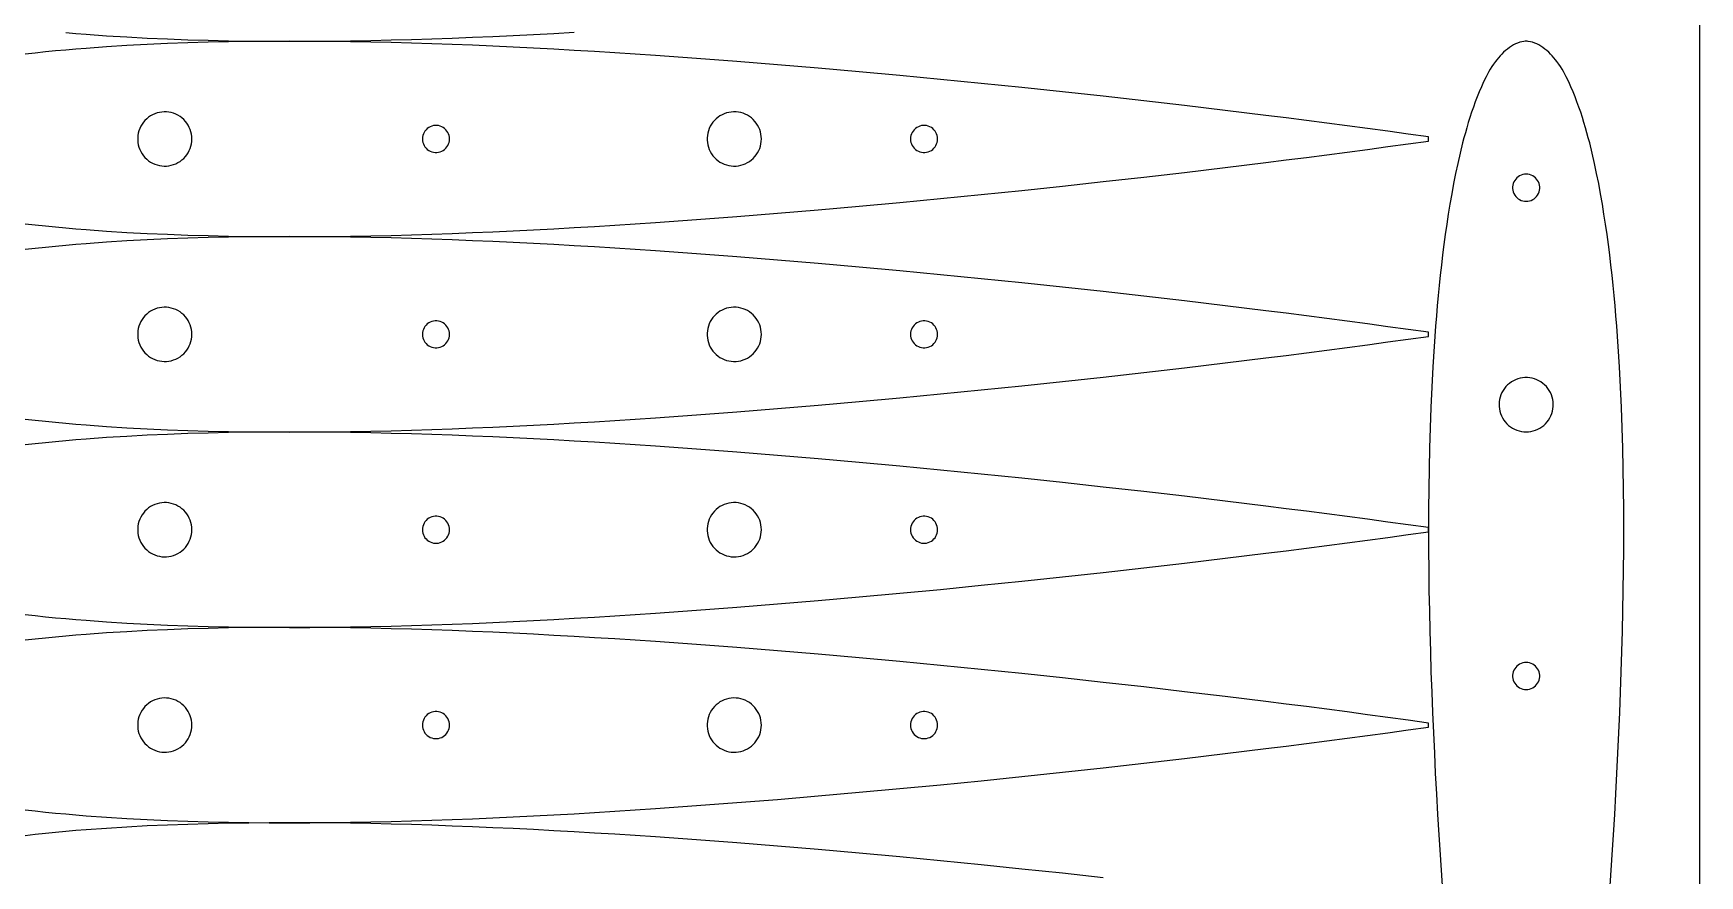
# Model space of a CAD drawing. Extents: x 0 to 1250, y 0 to 2500.
# Drawn here: x 942.8 to 1250, y 170.3 to 325.6 of the extents above; entities that cross this region are included whole.
import ezdxf

# ---------------------------------------------------------------- set-up
doc = ezdxf.new("R2010")
doc.units = 0
doc.layers.get('0').update_dxf_attribs({"linetype": 'CONTINUOUS', "lineweight": 25})

msp = doc.modelspace()

# ---------------------------------------------------------------- linework, layer by layer
for points in [[(0, 0), (1250, 0), (1250, 2500), (0, 2500)], [(972, 306.122), (971.98, 306.564), (971.922, 307.003), (971.825, 307.434), (971.69, 307.856), (971.519, 308.263), (971.312, 308.654), (971.071, 309.025), (970.798, 309.374), (970.496, 309.697), (970.167, 309.992), (969.812, 310.257), (969.436, 310.489), (969.04, 310.687), (968.629, 310.85), (968.205, 310.975), (967.771, 311.063), (967.332, 311.111), (966.889, 311.121), (966.448, 311.092), (966.011, 311.024), (965.582, 310.917), (965.163, 310.773), (964.76, 310.592), (964.373, 310.377), (964.008, 310.128), (963.665, 309.848), (963.349, 309.539), (963.062, 309.203), (962.805, 308.843), (962.581, 308.461), (962.391, 308.061), (962.238, 307.646), (962.122, 307.22), (962.044, 306.784), (962.005, 306.344), (962.005, 305.901), (962.044, 305.461), (962.122, 305.025), (962.238, 304.598), (962.391, 304.184), (962.581, 303.784), (962.805, 303.402), (963.062, 303.042), (963.349, 302.706), (963.665, 302.397), (964.008, 302.117), (964.373, 301.868), (964.76, 301.652), (965.163, 301.472), (965.582, 301.328), (966.011, 301.221), (966.448, 301.153), (966.889, 301.124), (967.332, 301.133), (967.771, 301.182), (968.205, 301.27), (968.629, 301.395), (969.04, 301.558), (969.436, 301.756), (969.812, 301.988), (970.167, 302.253), (970.496, 302.548), (970.798, 302.871), (971.071, 303.219), (971.312, 303.591), (971.519, 303.982), (971.69, 304.389), (971.825, 304.81), (971.922, 305.242), (971.98, 305.68)], [(1077, 306.122), (1076.98, 306.564), (1076.92, 307.003), (1076.82, 307.434), (1076.69, 307.856), (1076.52, 308.263), (1076.31, 308.654), (1076.07, 309.025), (1075.8, 309.374), (1075.5, 309.697), (1075.17, 309.992), (1074.81, 310.257), (1074.44, 310.489), (1074.04, 310.687), (1073.63, 310.85), (1073.2, 310.975), (1072.77, 311.063), (1072.33, 311.111), (1071.89, 311.121), (1071.45, 311.092), (1071.01, 311.024), (1070.58, 310.917), (1070.16, 310.773), (1069.76, 310.592), (1069.37, 310.377), (1069.01, 310.128), (1068.67, 309.848), (1068.35, 309.539), (1068.06, 309.203), (1067.8, 308.843), (1067.58, 308.461), (1067.39, 308.061), (1067.24, 307.646), (1067.12, 307.22), (1067.04, 306.784), (1067, 306.344), (1067, 305.901), (1067.04, 305.461), (1067.12, 305.025), (1067.24, 304.598), (1067.39, 304.184), (1067.58, 303.784), (1067.8, 303.402), (1068.06, 303.042), (1068.35, 302.706), (1068.67, 302.397), (1069.01, 302.117), (1069.37, 301.868), (1069.76, 301.652), (1070.16, 301.472), (1070.58, 301.328), (1071.01, 301.221), (1071.45, 301.153), (1071.89, 301.124), (1072.33, 301.133), (1072.77, 301.182), (1073.2, 301.27), (1073.63, 301.395), (1074.04, 301.558), (1074.44, 301.756), (1074.81, 301.988), (1075.17, 302.253), (1075.5, 302.548), (1075.8, 302.871), (1076.07, 303.219), (1076.31, 303.591), (1076.52, 303.982), (1076.69, 304.389), (1076.82, 304.81), (1076.92, 305.242), (1076.98, 305.68)], [(1019.5, 306.122), (1019.48, 306.436), (1019.42, 306.744), (1019.32, 307.043), (1019.19, 307.327), (1019.02, 307.592), (1018.82, 307.834), (1018.59, 308.049), (1018.34, 308.233), (1018.06, 308.385), (1017.77, 308.5), (1017.47, 308.578), (1017.16, 308.618), (1016.84, 308.618), (1016.53, 308.578), (1016.23, 308.5), (1015.94, 308.385), (1015.66, 308.233), (1015.41, 308.049), (1015.18, 307.834), (1014.98, 307.592), (1014.81, 307.327), (1014.68, 307.043), (1014.58, 306.744), (1014.52, 306.436), (1014.5, 306.122), (1014.52, 305.809), (1014.58, 305.501), (1014.68, 305.202), (1014.81, 304.918), (1014.98, 304.653), (1015.18, 304.411), (1015.41, 304.196), (1015.66, 304.012), (1015.94, 303.86), (1016.23, 303.745), (1016.53, 303.667), (1016.84, 303.627), (1017.16, 303.627), (1017.47, 303.667), (1017.77, 303.745), (1018.06, 303.86), (1018.34, 304.012), (1018.59, 304.196), (1018.82, 304.411), (1019.02, 304.653), (1019.19, 304.918), (1019.32, 305.202), (1019.42, 305.501), (1019.48, 305.809)], [(1109.5, 306.122), (1109.48, 306.436), (1109.42, 306.744), (1109.32, 307.043), (1109.19, 307.327), (1109.02, 307.592), (1108.82, 307.834), (1108.59, 308.049), (1108.34, 308.233), (1108.06, 308.385), (1107.77, 308.5), (1107.47, 308.578), (1107.16, 308.618), (1106.84, 308.618), (1106.53, 308.578), (1106.23, 308.5), (1105.94, 308.385), (1105.66, 308.233), (1105.41, 308.049), (1105.18, 307.834), (1104.98, 307.592), (1104.81, 307.327), (1104.68, 307.043), (1104.58, 306.744), (1104.52, 306.436), (1104.5, 306.122), (1104.52, 305.809), (1104.58, 305.501), (1104.68, 305.202), (1104.81, 304.918), (1104.98, 304.653), (1105.18, 304.411), (1105.41, 304.196), (1105.66, 304.012), (1105.94, 303.86), (1106.23, 303.745), (1106.53, 303.667), (1106.84, 303.627), (1107.16, 303.627), (1107.47, 303.667), (1107.77, 303.745), (1108.06, 303.86), (1108.34, 304.012), (1108.59, 304.196), (1108.82, 304.411), (1109.02, 304.653), (1109.19, 304.918), (1109.32, 305.202), (1109.42, 305.501), (1109.48, 305.809)], [(1218.01, 294.63), (1218.32, 294.649), (1218.63, 294.708), (1218.93, 294.805), (1219.21, 294.939), (1219.48, 295.107), (1219.72, 295.307), (1219.93, 295.536), (1220.12, 295.79), (1220.27, 296.065), (1220.38, 296.357), (1220.46, 296.661), (1220.5, 296.973), (1220.5, 297.287), (1220.46, 297.598), (1220.38, 297.902), (1220.27, 298.194), (1220.12, 298.469), (1219.93, 298.723), (1219.72, 298.952), (1219.48, 299.152), (1219.21, 299.32), (1218.93, 299.454), (1218.63, 299.551), (1218.32, 299.61), (1218.01, 299.63), (1217.69, 299.61), (1217.39, 299.551), (1217.09, 299.454), (1216.8, 299.32), (1216.54, 299.152), (1216.3, 298.952), (1216.08, 298.723), (1215.9, 298.469), (1215.75, 298.194), (1215.63, 297.902), (1215.55, 297.598), (1215.51, 297.287), (1215.51, 296.973), (1215.55, 296.661), (1215.63, 296.357), (1215.75, 296.065), (1215.9, 295.79), (1216.08, 295.536), (1216.3, 295.307), (1216.54, 295.107), (1216.8, 294.939), (1217.09, 294.805), (1217.39, 294.708), (1217.69, 294.649)], [(972, 270.108), (971.98, 270.55), (971.922, 270.988), (971.825, 271.42), (971.69, 271.841), (971.519, 272.249), (971.312, 272.64), (971.071, 273.011), (970.798, 273.359), (970.496, 273.682), (970.167, 273.977), (969.812, 274.242), (969.436, 274.474), (969.04, 274.673), (968.629, 274.835), (968.205, 274.961), (967.771, 275.048), (967.332, 275.097), (966.889, 275.107), (966.448, 275.077), (966.011, 275.009), (965.582, 274.903), (965.163, 274.758), (964.76, 274.578), (964.373, 274.363), (964.008, 274.114), (963.665, 273.834), (963.349, 273.524), (963.062, 273.188), (962.805, 272.828), (962.581, 272.447), (962.391, 272.047), (962.238, 271.632), (962.122, 271.205), (962.044, 270.77), (962.005, 270.329), (962.005, 269.887), (962.044, 269.446), (962.122, 269.011), (962.238, 268.584), (962.391, 268.169), (962.581, 267.769), (962.805, 267.388), (963.062, 267.028), (963.349, 266.692), (963.665, 266.382), (964.008, 266.102), (964.373, 265.853), (964.76, 265.638), (965.163, 265.457), (965.582, 265.313), (966.011, 265.207), (966.448, 265.139), (966.889, 265.109), (967.332, 265.119), (967.771, 265.168), (968.205, 265.255), (968.629, 265.381), (969.04, 265.543), (969.436, 265.741), (969.812, 265.974), (970.167, 266.239), (970.496, 266.534), (970.798, 266.857), (971.071, 267.205), (971.312, 267.576), (971.519, 267.967), (971.69, 268.375), (971.825, 268.796), (971.922, 269.228), (971.98, 269.666)], [(1077, 270.108), (1076.98, 270.55), (1076.92, 270.988), (1076.82, 271.42), (1076.69, 271.841), (1076.52, 272.249), (1076.31, 272.64), (1076.07, 273.011), (1075.8, 273.359), (1075.5, 273.682), (1075.17, 273.977), (1074.81, 274.242), (1074.44, 274.474), (1074.04, 274.673), (1073.63, 274.835), (1073.2, 274.961), (1072.77, 275.048), (1072.33, 275.097), (1071.89, 275.107), (1071.45, 275.077), (1071.01, 275.009), (1070.58, 274.903), (1070.16, 274.758), (1069.76, 274.578), (1069.37, 274.363), (1069.01, 274.114), (1068.67, 273.834), (1068.35, 273.524), (1068.06, 273.188), (1067.8, 272.828), (1067.58, 272.447), (1067.39, 272.047), (1067.24, 271.632), (1067.12, 271.205), (1067.04, 270.77), (1067, 270.329), (1067, 269.887), (1067.04, 269.446), (1067.12, 269.011), (1067.24, 268.584), (1067.39, 268.169), (1067.58, 267.769), (1067.8, 267.388), (1068.06, 267.028), (1068.35, 266.692), (1068.67, 266.382), (1069.01, 266.102), (1069.37, 265.853), (1069.76, 265.638), (1070.16, 265.457), (1070.58, 265.313), (1071.01, 265.207), (1071.45, 265.139), (1071.89, 265.109), (1072.33, 265.119), (1072.77, 265.168), (1073.2, 265.255), (1073.63, 265.381), (1074.04, 265.543), (1074.44, 265.741), (1074.81, 265.974), (1075.17, 266.239), (1075.5, 266.534), (1075.8, 266.857), (1076.07, 267.205), (1076.31, 267.576), (1076.52, 267.967), (1076.69, 268.375), (1076.82, 268.796), (1076.92, 269.228), (1076.98, 269.666)], [(1019.5, 270.108), (1019.48, 270.421), (1019.42, 270.73), (1019.32, 271.028), (1019.19, 271.312), (1019.02, 271.577), (1018.82, 271.819), (1018.59, 272.034), (1018.34, 272.219), (1018.06, 272.37), (1017.77, 272.486), (1017.47, 272.564), (1017.16, 272.603), (1016.84, 272.603), (1016.53, 272.564), (1016.23, 272.486), (1015.94, 272.37), (1015.66, 272.219), (1015.41, 272.034), (1015.18, 271.819), (1014.98, 271.577), (1014.81, 271.312), (1014.68, 271.028), (1014.58, 270.73), (1014.52, 270.421), (1014.5, 270.108), (1014.52, 269.795), (1014.58, 269.486), (1014.68, 269.188), (1014.81, 268.904), (1014.98, 268.639), (1015.18, 268.397), (1015.41, 268.182), (1015.66, 267.997), (1015.94, 267.846), (1016.23, 267.73), (1016.53, 267.652), (1016.84, 267.613), (1017.16, 267.613), (1017.47, 267.652), (1017.77, 267.73), (1018.06, 267.846), (1018.34, 267.997), (1018.59, 268.182), (1018.82, 268.397), (1019.02, 268.639), (1019.19, 268.904), (1019.32, 269.188), (1019.42, 269.486), (1019.48, 269.795)], [(1109.5, 270.108), (1109.48, 270.421), (1109.42, 270.73), (1109.32, 271.028), (1109.19, 271.312), (1109.02, 271.577), (1108.82, 271.819), (1108.59, 272.034), (1108.34, 272.219), (1108.06, 272.37), (1107.77, 272.486), (1107.47, 272.564), (1107.16, 272.603), (1106.84, 272.603), (1106.53, 272.564), (1106.23, 272.486), (1105.94, 272.37), (1105.66, 272.219), (1105.41, 272.034), (1105.18, 271.819), (1104.98, 271.577), (1104.81, 271.312), (1104.68, 271.028), (1104.58, 270.73), (1104.52, 270.421), (1104.5, 270.108), (1104.52, 269.795), (1104.58, 269.486), (1104.68, 269.188), (1104.81, 268.904), (1104.98, 268.639), (1105.18, 268.397), (1105.41, 268.182), (1105.66, 267.997), (1105.94, 267.846), (1106.23, 267.73), (1106.53, 267.652), (1106.84, 267.613), (1107.16, 267.613), (1107.47, 267.652), (1107.77, 267.73), (1108.06, 267.846), (1108.34, 267.997), (1108.59, 268.182), (1108.82, 268.397), (1109.02, 268.639), (1109.19, 268.904), (1109.32, 269.188), (1109.42, 269.486), (1109.48, 269.795)], [(1218.01, 252.13), (1218.45, 252.149), (1218.89, 252.208), (1219.32, 252.305), (1219.74, 252.44), (1220.15, 252.611), (1220.54, 252.818), (1220.91, 253.059), (1221.26, 253.331), (1221.58, 253.633), (1221.88, 253.963), (1222.14, 254.317), (1222.37, 254.694), (1222.57, 255.089), (1222.73, 255.501), (1222.86, 255.925), (1222.95, 256.358), (1223, 256.798), (1223.01, 257.24), (1222.98, 257.682), (1222.91, 258.119), (1222.8, 258.548), (1222.66, 258.966), (1222.48, 259.37), (1222.26, 259.756), (1222.01, 260.122), (1221.73, 260.464), (1221.42, 260.78), (1221.09, 261.068), (1220.73, 261.325), (1220.35, 261.549), (1219.95, 261.738), (1219.53, 261.892), (1219.1, 262.008), (1218.67, 262.086), (1218.23, 262.125), (1217.79, 262.125), (1217.35, 262.086), (1216.91, 262.008), (1216.48, 261.892), (1216.07, 261.738), (1215.67, 261.549), (1215.29, 261.325), (1214.93, 261.068), (1214.59, 260.78), (1214.28, 260.464), (1214, 260.122), (1213.75, 259.756), (1213.54, 259.37), (1213.36, 258.966), (1213.21, 258.548), (1213.11, 258.119), (1213.04, 257.682), (1213.01, 257.24), (1213.02, 256.798), (1213.07, 256.358), (1213.15, 255.925), (1213.28, 255.501), (1213.44, 255.089), (1213.64, 254.694), (1213.87, 254.317), (1214.14, 253.963), (1214.43, 253.633), (1214.76, 253.331), (1215.1, 253.059), (1215.48, 252.818), (1215.87, 252.611), (1216.27, 252.44), (1216.7, 252.305), (1217.13, 252.208), (1217.57, 252.149)], [(972, 234.094), (971.98, 234.536), (971.922, 234.974), (971.825, 235.405), (971.69, 235.827), (971.519, 236.234), (971.312, 236.625), (971.071, 236.997), (970.798, 237.345), (970.496, 237.668), (970.167, 237.963), (969.812, 238.228), (969.436, 238.46), (969.04, 238.658), (968.629, 238.821), (968.205, 238.946), (967.771, 239.034), (967.332, 239.083), (966.889, 239.092), (966.448, 239.063), (966.011, 238.995), (965.582, 238.888), (965.163, 238.744), (964.76, 238.564), (964.373, 238.348), (964.008, 238.099), (963.665, 237.819), (963.349, 237.51), (963.062, 237.174), (962.805, 236.814), (962.581, 236.432), (962.391, 236.032), (962.238, 235.618), (962.122, 235.191), (962.044, 234.755), (962.005, 234.315), (962.005, 233.872), (962.044, 233.432), (962.122, 232.996), (962.238, 232.57), (962.391, 232.155), (962.581, 231.755), (962.805, 231.374), (963.062, 231.013), (963.349, 230.677), (963.665, 230.368), (964.008, 230.088), (964.373, 229.839), (964.76, 229.624), (965.163, 229.443), (965.582, 229.299), (966.011, 229.192), (966.448, 229.124), (966.889, 229.095), (967.332, 229.105), (967.771, 229.153), (968.205, 229.241), (968.629, 229.366), (969.04, 229.529), (969.436, 229.727), (969.812, 229.959), (970.167, 230.224), (970.496, 230.519), (970.798, 230.842), (971.071, 231.191), (971.312, 231.562), (971.519, 231.953), (971.69, 232.36), (971.825, 232.782), (971.922, 233.213), (971.98, 233.652)], [(1019.5, 234.094), (1019.48, 234.407), (1019.42, 234.715), (1019.32, 235.014), (1019.19, 235.298), (1019.02, 235.563), (1018.82, 235.805), (1018.59, 236.02), (1018.34, 236.204), (1018.06, 236.356), (1017.77, 236.471), (1017.47, 236.549), (1017.16, 236.589), (1016.84, 236.589), (1016.53, 236.549), (1016.23, 236.471), (1015.94, 236.356), (1015.66, 236.204), (1015.41, 236.02), (1015.18, 235.805), (1014.98, 235.563), (1014.81, 235.298), (1014.68, 235.014), (1014.58, 234.715), (1014.52, 234.407), (1014.5, 234.094), (1014.52, 233.78), (1014.58, 233.472), (1014.68, 233.173), (1014.81, 232.889), (1014.98, 232.624), (1015.18, 232.382), (1015.41, 232.167), (1015.66, 231.983), (1015.94, 231.832), (1016.23, 231.716), (1016.53, 231.638), (1016.84, 231.599), (1017.16, 231.599), (1017.47, 231.638), (1017.77, 231.716), (1018.06, 231.832), (1018.34, 231.983), (1018.59, 232.167), (1018.82, 232.382), (1019.02, 232.624), (1019.19, 232.889), (1019.32, 233.173), (1019.42, 233.472), (1019.48, 233.78)], [(1077, 234.094), (1076.98, 234.536), (1076.92, 234.974), (1076.82, 235.405), (1076.69, 235.827), (1076.52, 236.234), (1076.31, 236.625), (1076.07, 236.997), (1075.8, 237.345), (1075.5, 237.668), (1075.17, 237.963), (1074.81, 238.228), (1074.44, 238.46), (1074.04, 238.658), (1073.63, 238.821), (1073.2, 238.946), (1072.77, 239.034), (1072.33, 239.083), (1071.89, 239.092), (1071.45, 239.063), (1071.01, 238.995), (1070.58, 238.888), (1070.16, 238.744), (1069.76, 238.564), (1069.37, 238.348), (1069.01, 238.099), (1068.67, 237.819), (1068.35, 237.51), (1068.06, 237.174), (1067.8, 236.814), (1067.58, 236.432), (1067.39, 236.032), (1067.24, 235.618), (1067.12, 235.191), (1067.04, 234.755), (1067, 234.315), (1067, 233.872), (1067.04, 233.432), (1067.12, 232.996), (1067.24, 232.57), (1067.39, 232.155), (1067.58, 231.755), (1067.8, 231.374), (1068.06, 231.013), (1068.35, 230.677), (1068.67, 230.368), (1069.01, 230.088), (1069.37, 229.839), (1069.76, 229.624), (1070.16, 229.443), (1070.58, 229.299), (1071.01, 229.192), (1071.45, 229.124), (1071.89, 229.095), (1072.33, 229.105), (1072.77, 229.153), (1073.2, 229.241), (1073.63, 229.366), (1074.04, 229.529), (1074.44, 229.727), (1074.81, 229.959), (1075.17, 230.224), (1075.5, 230.519), (1075.8, 230.842), (1076.07, 231.191), (1076.31, 231.562), (1076.52, 231.953), (1076.69, 232.36), (1076.82, 232.782), (1076.92, 233.213), (1076.98, 233.652)], [(1109.5, 234.094), (1109.48, 234.407), (1109.42, 234.715), (1109.32, 235.014), (1109.19, 235.298), (1109.02, 235.563), (1108.82, 235.805), (1108.59, 236.02), (1108.34, 236.204), (1108.06, 236.356), (1107.77, 236.471), (1107.47, 236.549), (1107.16, 236.589), (1106.84, 236.589), (1106.53, 236.549), (1106.23, 236.471), (1105.94, 236.356), (1105.66, 236.204), (1105.41, 236.02), (1105.18, 235.805), (1104.98, 235.563), (1104.81, 235.298), (1104.68, 235.014), (1104.58, 234.715), (1104.52, 234.407), (1104.5, 234.094), (1104.52, 233.78), (1104.58, 233.472), (1104.68, 233.173), (1104.81, 232.889), (1104.98, 232.624), (1105.18, 232.382), (1105.41, 232.167), (1105.66, 231.983), (1105.94, 231.832), (1106.23, 231.716), (1106.53, 231.638), (1106.84, 231.599), (1107.16, 231.599), (1107.47, 231.638), (1107.77, 231.716), (1108.06, 231.832), (1108.34, 231.983), (1108.59, 232.167), (1108.82, 232.382), (1109.02, 232.624), (1109.19, 232.889), (1109.32, 233.173), (1109.42, 233.472), (1109.48, 233.78)], [(1218.01, 204.63), (1218.32, 204.649), (1218.63, 204.708), (1218.93, 204.805), (1219.21, 204.939), (1219.48, 205.107), (1219.72, 205.307), (1219.93, 205.536), (1220.12, 205.79), (1220.27, 206.065), (1220.38, 206.357), (1220.46, 206.661), (1220.5, 206.973), (1220.5, 207.287), (1220.46, 207.598), (1220.38, 207.902), (1220.27, 208.194), (1220.12, 208.469), (1219.93, 208.723), (1219.72, 208.952), (1219.48, 209.152), (1219.21, 209.32), (1218.93, 209.454), (1218.63, 209.551), (1218.32, 209.61), (1218.01, 209.63), (1217.69, 209.61), (1217.39, 209.551), (1217.09, 209.454), (1216.8, 209.32), (1216.54, 209.152), (1216.3, 208.952), (1216.08, 208.723), (1215.9, 208.469), (1215.75, 208.194), (1215.63, 207.902), (1215.55, 207.598), (1215.51, 207.287), (1215.51, 206.973), (1215.55, 206.661), (1215.63, 206.357), (1215.75, 206.065), (1215.9, 205.79), (1216.08, 205.536), (1216.3, 205.307), (1216.54, 205.107), (1216.8, 204.939), (1217.09, 204.805), (1217.39, 204.708), (1217.69, 204.649)], [(972, 198.079), (971.98, 198.521), (971.922, 198.959), (971.825, 199.391), (971.69, 199.812), (971.519, 200.22), (971.312, 200.611), (971.071, 200.982), (970.798, 201.331), (970.496, 201.654), (970.167, 201.949), (969.812, 202.213), (969.436, 202.446), (969.04, 202.644), (968.629, 202.806), (968.205, 202.932), (967.771, 203.019), (967.332, 203.068), (966.889, 203.078), (966.448, 203.049), (966.011, 202.98), (965.582, 202.874), (965.163, 202.73), (964.76, 202.549), (964.373, 202.334), (964.008, 202.085), (963.665, 201.805), (963.349, 201.495), (963.062, 201.159), (962.805, 200.799), (962.581, 200.418), (962.391, 200.018), (962.238, 199.603), (962.122, 199.176), (962.044, 198.741), (962.005, 198.3), (962.005, 197.858), (962.044, 197.417), (962.122, 196.982), (962.238, 196.555), (962.391, 196.14), (962.581, 195.74), (962.805, 195.359), (963.062, 194.999), (963.349, 194.663), (963.665, 194.354), (964.008, 194.073), (964.373, 193.825), (964.76, 193.609), (965.163, 193.429), (965.582, 193.285), (966.011, 193.178), (966.448, 193.11), (966.889, 193.08), (967.332, 193.09), (967.771, 193.139), (968.205, 193.227), (968.629, 193.352), (969.04, 193.514), (969.436, 193.713), (969.812, 193.945), (970.167, 194.21), (970.496, 194.505), (970.798, 194.828), (971.071, 195.176), (971.312, 195.547), (971.519, 195.938), (971.69, 196.346), (971.825, 196.767), (971.922, 197.199), (971.98, 197.637)], [(1077, 198.079), (1076.98, 198.521), (1076.92, 198.959), (1076.82, 199.391), (1076.69, 199.812), (1076.52, 200.22), (1076.31, 200.611), (1076.07, 200.982), (1075.8, 201.331), (1075.5, 201.654), (1075.17, 201.949), (1074.81, 202.213), (1074.44, 202.446), (1074.04, 202.644), (1073.63, 202.806), (1073.2, 202.932), (1072.77, 203.019), (1072.33, 203.068), (1071.89, 203.078), (1071.45, 203.049), (1071.01, 202.98), (1070.58, 202.874), (1070.16, 202.73), (1069.76, 202.549), (1069.37, 202.334), (1069.01, 202.085), (1068.67, 201.805), (1068.35, 201.495), (1068.06, 201.159), (1067.8, 200.799), (1067.58, 200.418), (1067.39, 200.018), (1067.24, 199.603), (1067.12, 199.176), (1067.04, 198.741), (1067, 198.3), (1067, 197.858), (1067.04, 197.417), (1067.12, 196.982), (1067.24, 196.555), (1067.39, 196.14), (1067.58, 195.74), (1067.8, 195.359), (1068.06, 194.999), (1068.35, 194.663), (1068.67, 194.354), (1069.01, 194.073), (1069.37, 193.825), (1069.76, 193.609), (1070.16, 193.429), (1070.58, 193.285), (1071.01, 193.178), (1071.45, 193.11), (1071.89, 193.08), (1072.33, 193.09), (1072.77, 193.139), (1073.2, 193.227), (1073.63, 193.352), (1074.04, 193.514), (1074.44, 193.713), (1074.81, 193.945), (1075.17, 194.21), (1075.5, 194.505), (1075.8, 194.828), (1076.07, 195.176), (1076.31, 195.547), (1076.52, 195.938), (1076.69, 196.346), (1076.82, 196.767), (1076.92, 197.199), (1076.98, 197.637)], [(1019.5, 198.079), (1019.48, 198.393), (1019.42, 198.701), (1019.32, 199), (1019.19, 199.284), (1019.02, 199.549), (1018.82, 199.791), (1018.59, 200.006), (1018.34, 200.19), (1018.06, 200.341), (1017.77, 200.457), (1017.47, 200.535), (1017.16, 200.574), (1016.84, 200.574), (1016.53, 200.535), (1016.23, 200.457), (1015.94, 200.341), (1015.66, 200.19), (1015.41, 200.006), (1015.18, 199.791), (1014.98, 199.549), (1014.81, 199.284), (1014.68, 199), (1014.58, 198.701), (1014.52, 198.393), (1014.5, 198.079), (1014.52, 197.766), (1014.58, 197.458), (1014.68, 197.159), (1014.81, 196.875), (1014.98, 196.61), (1015.18, 196.368), (1015.41, 196.153), (1015.66, 195.968), (1015.94, 195.817), (1016.23, 195.702), (1016.53, 195.624), (1016.84, 195.584), (1017.16, 195.584), (1017.47, 195.624), (1017.77, 195.702), (1018.06, 195.817), (1018.34, 195.968), (1018.59, 196.153), (1018.82, 196.368), (1019.02, 196.61), (1019.19, 196.875), (1019.32, 197.159), (1019.42, 197.458), (1019.48, 197.766)], [(1109.5, 198.079), (1109.48, 198.393), (1109.42, 198.701), (1109.32, 199), (1109.19, 199.284), (1109.02, 199.549), (1108.82, 199.791), (1108.59, 200.006), (1108.34, 200.19), (1108.06, 200.341), (1107.77, 200.457), (1107.47, 200.535), (1107.16, 200.574), (1106.84, 200.574), (1106.53, 200.535), (1106.23, 200.457), (1105.94, 200.341), (1105.66, 200.19), (1105.41, 200.006), (1105.18, 199.791), (1104.98, 199.549), (1104.81, 199.284), (1104.68, 199), (1104.58, 198.701), (1104.52, 198.393), (1104.5, 198.079), (1104.52, 197.766), (1104.58, 197.458), (1104.68, 197.159), (1104.81, 196.875), (1104.98, 196.61), (1105.18, 196.368), (1105.41, 196.153), (1105.66, 195.968), (1105.94, 195.817), (1106.23, 195.702), (1106.53, 195.624), (1106.84, 195.584), (1107.16, 195.584), (1107.47, 195.624), (1107.77, 195.702), (1108.06, 195.817), (1108.34, 195.968), (1108.59, 196.153), (1108.82, 196.368), (1109.02, 196.61), (1109.19, 196.875), (1109.32, 197.159), (1109.42, 197.458), (1109.48, 197.766)]]:
    msp.add_lwpolyline(points, close=True)
for points in [[(948.746, 325.746), (950.62, 325.584), (952.494, 325.433), (956.246, 325.16), (960, 324.925), (963.748, 324.726), (967.497, 324.559), (971.248, 324.422), (975, 324.314), (978.75, 324.232), (982.5, 324.174), (986.25, 324.141), (990.001, 324.13), (993.752, 324.14), (997.502, 324.17), (1001.25, 324.219), (1005, 324.287), (1008.75, 324.373), (1012.5, 324.475), (1016.25, 324.593), (1020, 324.726), (1023.75, 324.873), (1027.5, 325.034), (1031.25, 325.208), (1035.01, 325.394), (1038.75, 325.593), (1042.5, 325.803)], [(941.24, 290.495), (943.12, 290.285), (945.001, 290.088), (946.873, 289.904), (948.746, 289.731), (950.62, 289.569), (952.494, 289.418), (956.246, 289.146), (960, 288.911), (963.748, 288.711), (967.497, 288.544), (971.248, 288.408), (975, 288.299), (978.75, 288.217), (982.5, 288.16), (986.25, 288.126), (990.001, 288.115), (993.752, 288.125), (997.502, 288.155), (1001.25, 288.205), (1005, 288.273), (1008.75, 288.359), (1012.5, 288.461), (1016.25, 288.579), (1020, 288.712), (1023.75, 288.859), (1027.5, 289.02), (1031.25, 289.194), (1035.01, 289.38), (1038.75, 289.578), (1042.5, 289.788), (1046.25, 290.009), (1050, 290.241), (1057.5, 290.735), (1065.01, 291.267), (1072.5, 291.834), (1080, 292.434), (1087.5, 293.065), (1095.01, 293.725), (1102.5, 294.414), (1110, 295.129), (1117.5, 295.873), (1125.01, 296.642), (1132.5, 297.436), (1140, 298.255), (1147.5, 299.099), (1155.01, 299.967), (1162.5, 300.86), (1170, 301.778), (1173.75, 302.247), (1177.5, 302.724), (1181.25, 303.208), (1185, 303.701), (1188.75, 304.203), (1192.5, 304.713), (1196.25, 305.227), (1200, 305.743), (1200, 306.502), (1196.25, 307.018), (1192.5, 307.532), (1188.75, 308.041), (1185, 308.544), (1181.25, 309.037), (1177.5, 309.521), (1173.75, 309.998), (1170, 310.467), (1162.5, 311.385), (1155.01, 312.278), (1147.5, 313.146), (1140, 313.99), (1132.5, 314.809), (1125.01, 315.603), (1117.5, 316.372), (1110, 317.115), (1102.5, 317.831), (1095.01, 318.519), (1087.5, 319.18), (1080, 319.81), (1072.5, 320.41), (1065.01, 320.978), (1057.5, 321.51), (1050, 322.004), (1046.25, 322.236), (1042.5, 322.457), (1038.75, 322.667), (1035.01, 322.865), (1031.25, 323.051), (1027.5, 323.225), (1023.75, 323.386), (1020, 323.533), (1016.25, 323.666), (1012.5, 323.784), (1008.75, 323.886), (1005, 323.972), (1001.25, 324.04), (997.502, 324.089), (993.752, 324.12), (990.001, 324.13), (986.25, 324.118), (982.5, 324.085), (978.75, 324.028), (975, 323.946), (971.248, 323.837), (967.497, 323.701), (963.748, 323.534), (960, 323.334), (956.246, 323.099), (952.494, 322.827), (950.62, 322.675), (948.746, 322.514), (946.873, 322.341), (945.001, 322.157), (943.12, 321.96), (941.24, 321.75)], [(1233.39, 166.626), (1233.89, 174.13), (1234.12, 177.877), (1234.34, 181.626), (1234.55, 185.375), (1234.75, 189.125), (1234.94, 192.875), (1235.11, 196.626), (1235.27, 200.377), (1235.42, 204.13), (1235.55, 207.878), (1235.67, 211.627), (1235.77, 215.377), (1235.86, 219.127), (1235.92, 222.877), (1235.97, 226.627), (1236, 230.378), (1236.01, 234.129), (1236, 237.879), (1235.97, 241.63), (1235.91, 245.38), (1235.83, 249.13), (1235.72, 252.881), (1235.59, 256.632), (1235.42, 260.382), (1235.22, 264.13), (1234.98, 267.884), (1234.71, 271.635), (1234.56, 273.51), (1234.4, 275.384), (1234.23, 277.257), (1234.04, 279.128), (1233.84, 281.01), (1233.63, 282.89), (1233.41, 284.769), (1233.17, 286.645), (1232.92, 288.52), (1232.65, 290.392), (1232.36, 292.262), (1232.06, 294.13), (1231.73, 296.011), (1231.38, 297.889), (1231, 299.762), (1230.61, 301.629), (1230.18, 303.515), (1229.72, 305.394), (1229.47, 306.33), (1229.22, 307.265), (1228.95, 308.198), (1228.67, 309.13), (1228.37, 310.091), (1228.06, 311.048), (1227.73, 312.001), (1227.38, 312.946), (1227.02, 313.884), (1226.65, 314.811), (1226.26, 315.727), (1225.85, 316.63), (1225.39, 317.589), (1225.15, 318.063), (1224.89, 318.533), (1224.62, 318.999), (1224.33, 319.462), (1224.02, 319.922), (1223.69, 320.38), (1223.41, 320.737), (1223.12, 321.089), (1222.81, 321.435), (1222.49, 321.772), (1222.16, 322.096), (1221.81, 322.406), (1221.46, 322.698), (1221.1, 322.971), (1220.73, 323.222), (1220.35, 323.447), (1219.97, 323.645), (1219.59, 323.812), (1219.19, 323.947), (1218.8, 324.047), (1218.4, 324.108), (1218.21, 324.124), (1218.01, 324.13), (1217.81, 324.124), (1217.61, 324.108), (1217.21, 324.047), (1216.82, 323.947), (1216.43, 323.812), (1216.04, 323.645), (1215.66, 323.447), (1215.28, 323.222), (1214.91, 322.971), (1214.55, 322.698), (1214.2, 322.406), (1213.86, 322.096), (1213.53, 321.772), (1213.2, 321.435), (1212.9, 321.089), (1212.6, 320.737), (1212.33, 320.38), (1211.99, 319.922), (1211.68, 319.462), (1211.39, 318.999), (1211.12, 318.533), (1210.87, 318.063), (1210.62, 317.589), (1210.16, 316.63), (1209.76, 315.727), (1209.37, 314.811), (1208.99, 313.884), (1208.63, 312.946), (1208.29, 312.001), (1207.96, 311.048), (1207.64, 310.091), (1207.34, 309.13), (1207.06, 308.198), (1206.8, 307.265), (1206.54, 306.33), (1206.3, 305.394), (1205.84, 303.515), (1205.41, 301.629), (1205.01, 299.762), (1204.64, 297.889), (1204.29, 296.011), (1203.96, 294.13), (1203.65, 292.262), (1203.37, 290.392), (1203.09, 288.52), (1202.84, 286.645), (1202.6, 284.769), (1202.38, 282.89), (1202.17, 281.01), (1201.97, 279.128), (1201.79, 277.257), (1201.62, 275.384), (1201.45, 273.51), (1201.3, 271.635), (1201.03, 267.884), (1200.8, 264.13), (1200.6, 260.382), (1200.43, 256.632), (1200.29, 252.881), (1200.18, 249.13), (1200.1, 245.38), (1200.04, 241.63), (1200.01, 237.879), (1200, 234.129), (1200.01, 230.378), (1200.04, 226.627), (1200.09, 222.877), (1200.16, 219.127), (1200.24, 215.377), (1200.35, 211.627), (1200.46, 207.878), (1200.6, 204.13), (1200.74, 200.377), (1200.9, 196.626), (1201.08, 192.875), (1201.26, 189.125), (1201.46, 185.375), (1201.67, 181.626), (1201.89, 177.877), (1202.13, 174.13), (1202.62, 166.626)], [(941.24, 254.481), (943.12, 254.271), (945.001, 254.074), (946.873, 253.89), (948.746, 253.717), (950.62, 253.555), (952.494, 253.404), (956.246, 253.131), (960, 252.896), (963.748, 252.697), (967.497, 252.53), (971.248, 252.393), (975, 252.285), (978.75, 252.203), (982.5, 252.146), (986.25, 252.112), (990.001, 252.101), (993.752, 252.111), (997.502, 252.141), (1001.25, 252.191), (1005, 252.259), (1008.75, 252.344), (1012.5, 252.446), (1016.25, 252.565), (1020, 252.697), (1023.75, 252.845), (1027.5, 253.005), (1031.25, 253.179), (1035.01, 253.365), (1038.75, 253.564), (1042.5, 253.774), (1046.25, 253.995), (1050, 254.227), (1057.5, 254.721), (1065.01, 255.253), (1072.5, 255.82), (1080, 256.42), (1087.5, 257.051), (1095.01, 257.711), (1102.5, 258.399), (1110, 259.115), (1117.5, 259.858), (1125.01, 260.627), (1132.5, 261.421), (1140, 262.24), (1147.5, 263.084), (1155.01, 263.952), (1162.5, 264.845), (1170, 265.763), (1173.75, 266.233), (1177.5, 266.709), (1181.25, 267.194), (1185, 267.687), (1188.75, 268.189), (1192.5, 268.698), (1196.25, 269.212), (1200, 269.729), (1200, 270.487), (1196.25, 271.004), (1192.5, 271.518), (1188.75, 272.027), (1185, 272.529), (1181.25, 273.022), (1177.5, 273.507), (1173.75, 273.983), (1170, 274.453), (1162.5, 275.371), (1155.01, 276.264), (1147.5, 277.132), (1140, 277.976), (1132.5, 278.794), (1125.01, 279.589), (1117.5, 280.358), (1110, 281.101), (1102.5, 281.817), (1095.01, 282.505), (1087.5, 283.165), (1080, 283.796), (1072.5, 284.396), (1065.01, 284.963), (1057.5, 285.495), (1050, 285.989), (1046.25, 286.221), (1042.5, 286.442), (1038.75, 286.652), (1035.01, 286.851), (1031.25, 287.037), (1027.5, 287.211), (1023.75, 287.371), (1020, 287.519), (1016.25, 287.651), (1012.5, 287.769), (1008.75, 287.872), (1005, 287.957), (1001.25, 288.025), (997.502, 288.075), (993.752, 288.105), (990.001, 288.115), (986.25, 288.104), (982.5, 288.07), (978.75, 288.013), (975, 287.931), (971.248, 287.823), (967.497, 287.686), (963.748, 287.519), (960, 287.32), (956.246, 287.085), (952.494, 286.812), (950.62, 286.661), (948.746, 286.499), (946.873, 286.326), (945.001, 286.142), (943.12, 285.945), (941.24, 285.736)], [(941.24, 218.466), (943.12, 218.256), (945.001, 218.059), (946.873, 217.875), (948.746, 217.702), (950.62, 217.541), (952.494, 217.389), (956.246, 217.117), (960, 216.882), (963.748, 216.682), (967.497, 216.515), (971.248, 216.379), (975, 216.27), (978.75, 216.188), (982.5, 216.131), (986.25, 216.098), (990.001, 216.086), (993.752, 216.096), (997.502, 216.127), (1001.25, 216.176), (1005, 216.244), (1008.75, 216.33), (1012.5, 216.432), (1016.25, 216.55), (1020, 216.683), (1023.75, 216.83), (1027.5, 216.991), (1031.25, 217.165), (1035.01, 217.351), (1038.75, 217.549), (1042.5, 217.759), (1046.25, 217.981), (1050, 218.212), (1057.5, 218.706), (1065.01, 219.238), (1072.5, 219.806), (1080, 220.406), (1087.5, 221.036), (1095.01, 221.697), (1102.5, 222.385), (1110, 223.101), (1117.5, 223.844), (1125.01, 224.613), (1132.5, 225.407), (1140, 226.226), (1147.5, 227.07), (1155.01, 227.938), (1162.5, 228.831), (1170, 229.749), (1173.75, 230.218), (1177.5, 230.695), (1181.25, 231.179), (1185, 231.672), (1188.75, 232.175), (1192.5, 232.684), (1196.25, 233.198), (1200, 233.714), (1200, 234.473), (1196.25, 234.989), (1192.5, 235.503), (1188.75, 236.013), (1185, 236.515), (1181.25, 237.008), (1177.5, 237.492), (1173.75, 237.969), (1170, 238.438), (1162.5, 239.356), (1155.01, 240.249), (1147.5, 241.118), (1140, 241.961), (1132.5, 242.78), (1125.01, 243.574), (1117.5, 244.343), (1110, 245.087), (1102.5, 245.802), (1095.01, 246.491), (1087.5, 247.151), (1080, 247.782), (1072.5, 248.381), (1065.01, 248.949), (1057.5, 249.481), (1050, 249.975), (1046.25, 250.207), (1042.5, 250.428), (1038.75, 250.638), (1035.01, 250.836), (1031.25, 251.022), (1027.5, 251.196), (1023.75, 251.357), (1020, 251.504), (1016.25, 251.637), (1012.5, 251.755), (1008.75, 251.857), (1005, 251.943), (1001.25, 252.011), (997.502, 252.061), (993.752, 252.091), (990.001, 252.101), (986.25, 252.09), (982.5, 252.056), (978.75, 251.999), (975, 251.917), (971.248, 251.808), (967.497, 251.672), (963.748, 251.505), (960, 251.305), (956.246, 251.07), (952.494, 250.798), (950.62, 250.647), (948.746, 250.485), (946.873, 250.312), (945.001, 250.128), (943.12, 249.931), (941.24, 249.721)], [(941.24, 182.452), (943.12, 182.242), (945.001, 182.045), (946.873, 181.861), (948.746, 181.688), (950.62, 181.526), (952.494, 181.375), (956.246, 181.102), (960, 180.868), (963.748, 180.668), (967.497, 180.501), (971.248, 180.364), (975, 180.256), (978.75, 180.174), (982.5, 180.117), (986.25, 180.083), (990.001, 180.072), (993.752, 180.082), (997.502, 180.112), (1001.25, 180.162), (1005, 180.23), (1008.75, 180.316), (1012.5, 180.418), (1016.25, 180.536), (1020, 180.669), (1023.75, 180.816), (1027.5, 180.977), (1031.25, 181.15), (1035.01, 181.337), (1038.75, 181.535), (1042.5, 181.745), (1046.25, 181.966), (1050, 182.198), (1057.5, 182.692), (1065.01, 183.224), (1072.5, 183.791), (1080, 184.391), (1087.5, 185.022), (1095.01, 185.682), (1102.5, 186.37), (1110, 187.086), (1117.5, 187.829), (1125.01, 188.599), (1132.5, 189.393), (1140, 190.211), (1147.5, 191.055), (1155.01, 191.923), (1162.5, 192.816), (1170, 193.734), (1173.75, 194.204), (1177.5, 194.68), (1181.25, 195.165), (1185, 195.658), (1188.75, 196.16), (1192.5, 196.67), (1196.25, 197.184), (1200, 197.7), (1200, 198.459), (1196.25, 198.975), (1192.5, 199.489), (1188.75, 199.998), (1185, 200.5), (1181.25, 200.994), (1177.5, 201.478), (1173.75, 201.954), (1170, 202.424), (1162.5, 203.342), (1155.01, 204.235), (1147.5, 205.103), (1140, 205.947), (1132.5, 206.766), (1125.01, 207.56), (1117.5, 208.329), (1110, 209.072), (1102.5, 209.788), (1095.01, 210.476), (1087.5, 211.136), (1080, 211.767), (1072.5, 212.367), (1065.01, 212.934), (1057.5, 213.466), (1050, 213.961), (1046.25, 214.192), (1042.5, 214.413), (1038.75, 214.623), (1035.01, 214.822), (1031.25, 215.008), (1027.5, 215.182), (1023.75, 215.343), (1020, 215.49), (1016.25, 215.623), (1012.5, 215.741), (1008.75, 215.843), (1005, 215.929), (1001.25, 215.997), (997.502, 216.046), (993.752, 216.076), (990.001, 216.086), (986.25, 216.075), (982.5, 216.042), (978.75, 215.984), (975, 215.902), (971.248, 215.794), (967.497, 215.657), (963.748, 215.49), (960, 215.291), (956.246, 215.056), (952.494, 214.784), (950.62, 214.632), (948.746, 214.47), (946.873, 214.298), (945.001, 214.113), (943.12, 213.916), (941.24, 213.707)], [(1140, 169.933), (1132.5, 170.751), (1125.01, 171.546), (1117.5, 172.315), (1110, 173.058), (1102.5, 173.774), (1095.01, 174.462), (1087.5, 175.122), (1080, 175.753), (1072.5, 176.353), (1065.01, 176.92), (1057.5, 177.452), (1050, 177.946), (1046.25, 178.178), (1042.5, 178.399), (1038.75, 178.609), (1035.01, 178.807), (1031.25, 178.994), (1027.5, 179.167), (1023.75, 179.328), (1020, 179.475), (1016.25, 179.608), (1012.5, 179.726), (1008.75, 179.829), (1005, 179.914), (1001.25, 179.982), (997.502, 180.032), (993.752, 180.062), (990.001, 180.072), (986.25, 180.061), (982.5, 180.027), (978.75, 179.97), (975, 179.888), (971.248, 179.78), (967.497, 179.643), (963.748, 179.476), (960, 179.276), (956.246, 179.042), (952.494, 178.769), (950.62, 178.618), (948.746, 178.456), (946.873, 178.283), (945.001, 178.099), (943.12, 177.902), (941.24, 177.692)]]:
    msp.add_lwpolyline(points)

doc.saveas('drawing.dxf')
